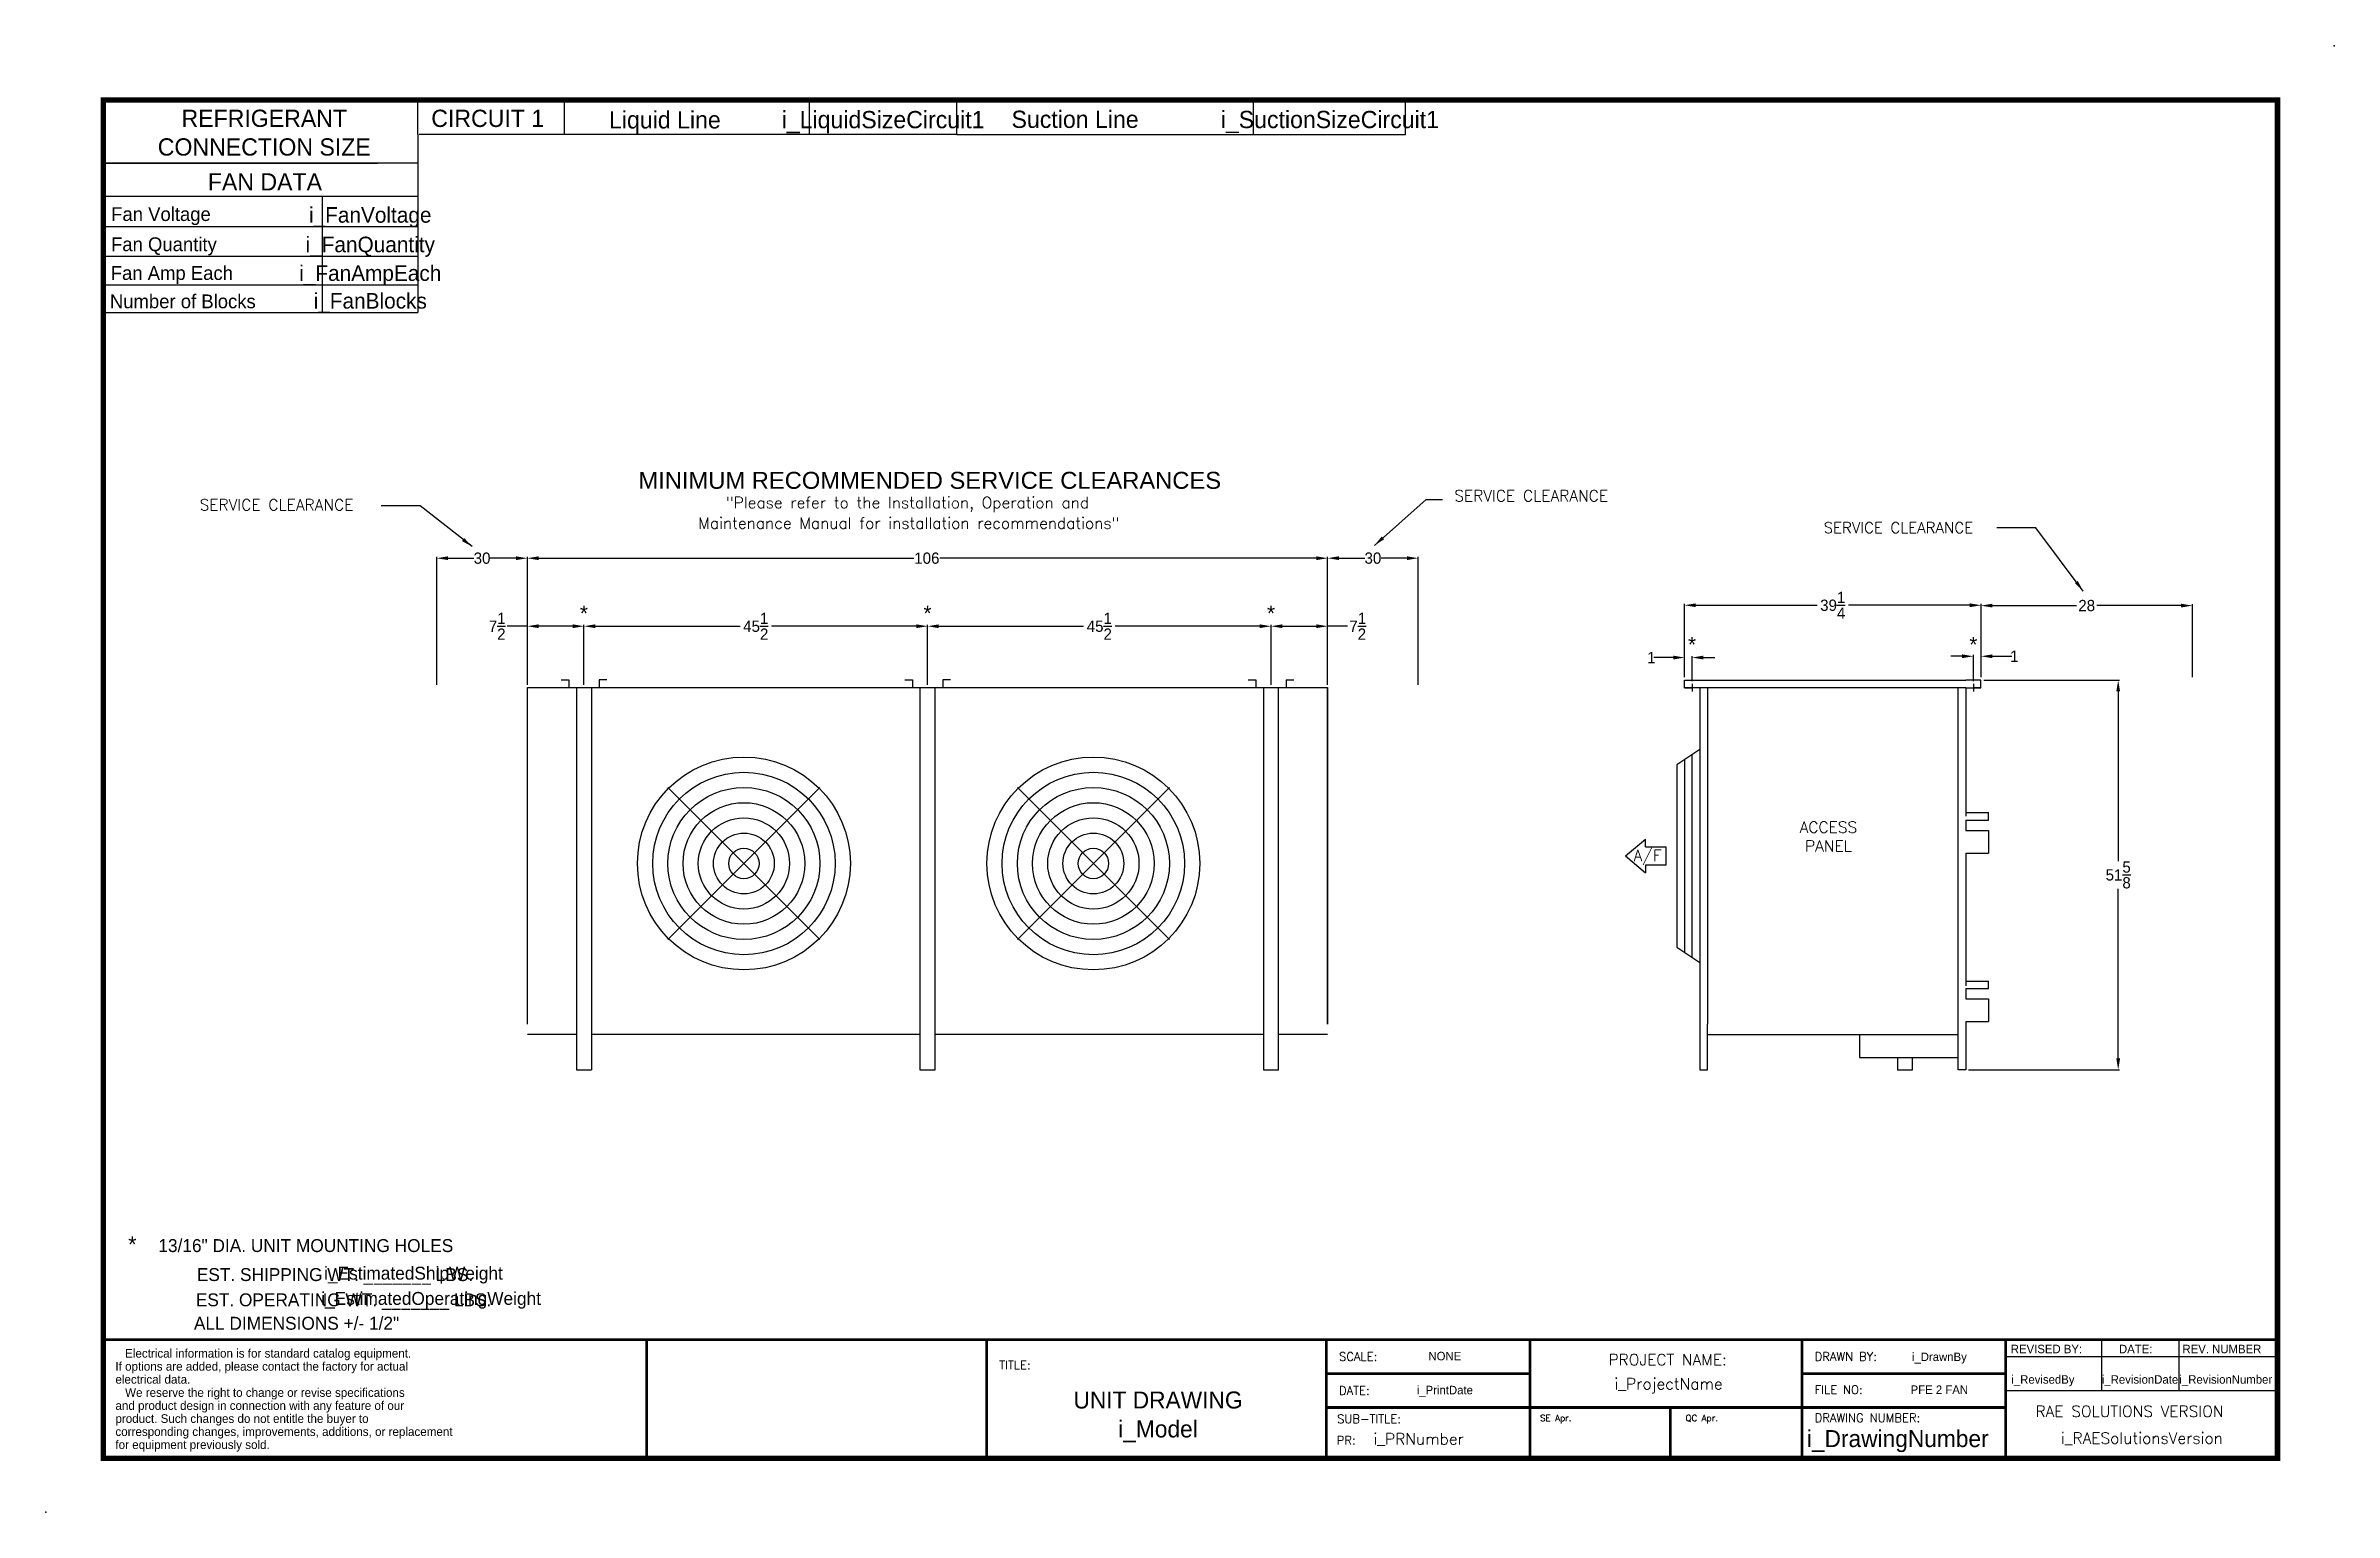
# Model space of a CAD drawing. Extents: x -8 to 296, y -7 to 187.
import ezdxf
from ezdxf.enums import TextEntityAlignment as Align

# ---------------------------------------------------------------- set-up
doc = ezdxf.new("R2010")
doc.units = 0
doc.header["$MEASUREMENT"] = 0
doc.layers.get('0').update_dxf_attribs({"linetype": 'CONTINUOUS'})
doc.layers.get('Defpoints').update_dxf_attribs({"linetype": 'CONTINUOUS'})
for name, color, linetype in [('0 Unit', 7, 'CONTINUOUS'), ('C1EFD', 7, 'CONTINUOUS'), ('C1RC', 7, 'CONTINUOUS')]:
    doc.layers.add(name, color=color, linetype=linetype)
doc.styles.add('dimentions', font='arial.ttf')
doc.styles.add('SIMPLEX', font='SIMPLEX')
doc.dimstyles.get("Standard").update_dxf_attribs({"dimtxt": 1.494, "dimasz": 1.494, "dimexe": 0.18, "dimexo": 0.375, "dimgap": 0.09, "dimtad": 0, "dimtih": 1, "dimtoh": 1, "dimdec": 3, "dimzin": 0, "dimdsep": 46, "dimlunit": 5, "dimtxsty": 'STANDARD', "dimcen": 0.09, "dimadec": 0, "dimazin": 0, "dimtfac": 1, "dimtdec": 3, "dimtofl": 0, "dimtmove": 0, "dimatfit": 3, "dimfxl": 1, "dimtolj": 1, "dimtzin": 0, "dimarcsym": 0})

# ---------------------------------------------------------------- blocks, each defined once
blk = doc.blocks.new('*D16')
at = {"layer": '0 Unit', "color": 0, "lineweight": -2}
for p, q in [((56.18, 102.51), (56.18, 119.46)), ((57.67, 119.28), (107.39, 119.28)), ((160.69, 119.28), (110.81, 119.28)), ((162.18, 102.51), (162.18, 119.46))]:
    blk.add_line(p, q, dxfattribs=at)
at = {"layer": '0 Unit', "color": 0}
for points in [[(57.67, 119.53), (57.67, 119.03), (56.18, 119.28)], [(160.69, 119.53), (160.69, 119.03), (162.18, 119.28)]]:
    blk.add_solid(points, dxfattribs=at)
at = {"layer": 'Defpoints', "color": 0}
for p in [(162.18, 119.28), (56.18, 102.13), (162.18, 102.13)]:
    blk.add_point(p, dxfattribs=at)
at = {"layer": '0 Unit', "color": 0, "insert": (109.1, 119.28), "char_height": 1.494, "attachment_point": 5}
blk.add_mtext('\\A1;106', dxfattribs=at)
blk = doc.blocks.new('*D19')
at = {"layer": '0 Unit', "color": 0, "lineweight": -2}
for p, q in [((56.18, 110.27), (53.51, 110.27)), ((56.18, 102.51), (56.18, 110.45)), ((62.18, 110.27), (57.67, 110.27)), ((63.67, 102.51), (63.67, 110.45))]:
    blk.add_line(p, q, dxfattribs=at)
at = {"layer": '0 Unit', "color": 0}
for points in [[(57.67, 110.52), (57.67, 110.02), (56.18, 110.27)], [(62.18, 110.52), (62.18, 110.02), (63.67, 110.27)]]:
    blk.add_solid(points, dxfattribs=at)
at = {"layer": 'Defpoints', "color": 0}
for p in [(63.67, 110.27), (56.18, 102.13), (63.67, 102.13)]:
    blk.add_point(p, dxfattribs=at)
at = {"layer": '0 Unit', "color": 0, "insert": (52.18, 110.27), "char_height": 1.494, "attachment_point": 5}
blk.add_mtext('\\A1;7{\\H1x;\\S1/2;}', dxfattribs=at)
blk = doc.blocks.new('*D20')
at = {"layer": '0 Unit', "color": 0, "lineweight": -2}
for p, q in [((63.67, 102.51), (63.67, 110.45)), ((65.17, 110.27), (84.35, 110.27)), ((107.69, 110.27), (88.51, 110.27)), ((109.19, 102.51), (109.19, 110.45))]:
    blk.add_line(p, q, dxfattribs=at)
at = {"layer": '0 Unit', "color": 0}
for points in [[(65.17, 110.52), (65.17, 110.02), (63.67, 110.27)], [(107.69, 110.52), (107.69, 110.02), (109.19, 110.27)]]:
    blk.add_solid(points, dxfattribs=at)
at = {"layer": 'Defpoints', "color": 0}
for p in [(109.19, 110.27), (63.67, 102.13), (109.19, 102.13)]:
    blk.add_point(p, dxfattribs=at)
at = {"layer": '0 Unit', "color": 0, "insert": (86.43, 110.27), "char_height": 1.494, "attachment_point": 5}
blk.add_mtext('\\A1;45{\\H1x;\\S1/2;}', dxfattribs=at)
blk = doc.blocks.new('*D17')
at = {"layer": '0 Unit', "color": 0, "lineweight": -2}
for p, q in [((109.19, 102.51), (109.19, 110.45)), ((110.68, 110.27), (129.86, 110.27)), ((153.19, 110.27), (134.02, 110.27)), ((154.69, 102.51), (154.69, 110.45))]:
    blk.add_line(p, q, dxfattribs=at)
at = {"layer": '0 Unit', "color": 0}
for points in [[(110.68, 110.52), (110.68, 110.02), (109.19, 110.27)], [(153.19, 110.52), (153.19, 110.02), (154.69, 110.27)]]:
    blk.add_solid(points, dxfattribs=at)
at = {"layer": 'Defpoints', "color": 0}
for p in [(154.69, 110.27), (109.19, 102.13), (154.69, 102.13)]:
    blk.add_point(p, dxfattribs=at)
at = {"layer": '0 Unit', "color": 0, "insert": (131.94, 110.27), "char_height": 1.494, "attachment_point": 5}
blk.add_mtext('\\A1;45{\\H1x;\\S1/2;}', dxfattribs=at)
blk = doc.blocks.new('*D18')
at = {"layer": '0 Unit', "color": 0, "lineweight": -2}
for p, q in [((154.69, 102.51), (154.69, 110.45)), ((156.18, 110.27), (160.69, 110.27)), ((162.18, 102.51), (162.18, 110.45)), ((164.83, 110.27), (162.18, 110.27))]:
    blk.add_line(p, q, dxfattribs=at)
at = {"layer": '0 Unit', "color": 0}
for points in [[(156.18, 110.52), (156.18, 110.02), (154.69, 110.27)], [(160.69, 110.52), (160.69, 110.02), (162.18, 110.27)]]:
    blk.add_solid(points, dxfattribs=at)
at = {"layer": 'Defpoints', "color": 0}
for p in [(162.18, 110.27), (154.69, 102.13), (162.18, 102.13)]:
    blk.add_point(p, dxfattribs=at)
at = {"layer": '0 Unit', "color": 0, "insert": (166.17, 110.27), "char_height": 1.494, "attachment_point": 5}
blk.add_mtext('\\A1;7{\\H1x;\\S1/2;}', dxfattribs=at)
blk = doc.blocks.new('*D21')
at = {"color": 0, "lineweight": -2}
for p, q in [((249.1, 103.13), (267.08, 103.13)), ((266.9, 101.64), (266.9, 79.15)), ((266.9, 53), (266.9, 75.49)), ((247.09, 51.51), (267.08, 51.51))]:
    blk.add_line(p, q, dxfattribs=at)
at = {"color": 0}
for points in [[(266.65, 101.64), (267.15, 101.64), (266.9, 103.13)], [(266.65, 53), (267.15, 53), (266.9, 51.51)]]:
    blk.add_solid(points, dxfattribs=at)
at = {"layer": 'Defpoints', "color": 0}
for p in [(248.73, 103.13), (266.9, 103.13), (246.71, 51.51)]:
    blk.add_point(p, dxfattribs=at)
at = {"color": 0, "insert": (266.9, 77.32), "char_height": 1.494, "attachment_point": 5}
blk.add_mtext('\\A1;51{\\H1x;\\S5/8;}', dxfattribs=at)
blk = doc.blocks.new('*D22')
at = {"color": 0, "lineweight": -2}
for p, q in [((209.46, 103.51), (209.46, 113.23)), ((210.95, 113.05), (227.01, 113.05)), ((247.23, 113.05), (231.17, 113.05)), ((248.73, 103.51), (248.73, 113.23))]:
    blk.add_line(p, q, dxfattribs=at)
at = {"color": 0}
for points in [[(210.95, 113.3), (210.95, 112.8), (209.46, 113.05)], [(247.23, 113.3), (247.23, 112.8), (248.73, 113.05)]]:
    blk.add_solid(points, dxfattribs=at)
at = {"layer": 'Defpoints', "color": 0}
for p in [(248.73, 113.05), (209.46, 103.13), (248.73, 103.13)]:
    blk.add_point(p, dxfattribs=at)
at = {"color": 0, "insert": (229.09, 113.05), "char_height": 1.494, "attachment_point": 5}
blk.add_mtext('\\A1;39{\\H1x;\\S1/4;}', dxfattribs=at)
blk = doc.blocks.new('*D23')
at = {"color": 0, "lineweight": -2}
for p, q in [((248.73, 103.51), (248.73, 113.18)), ((250.22, 113), (261.39, 113)), ((275.23, 113), (264.06, 113)), ((276.73, 103.51), (276.73, 113.18))]:
    blk.add_line(p, q, dxfattribs=at)
at = {"color": 0}
for points in [[(250.22, 113.25), (250.22, 112.75), (248.73, 113)], [(275.23, 113.25), (275.23, 112.75), (276.73, 113)]]:
    blk.add_solid(points, dxfattribs=at)
at = {"layer": 'Defpoints', "color": 0}
for p in [(276.73, 113), (248.73, 103.13), (276.73, 103.13)]:
    blk.add_point(p, dxfattribs=at)
at = {"color": 0, "insert": (262.73, 113), "char_height": 1.494, "attachment_point": 5}
blk.add_mtext('\\A1;28', dxfattribs=at)
blk = doc.blocks.new('*D24')
at = {"color": 0, "lineweight": -2}
for p, q in [((207.96, 106.12), (205.39, 106.12)), ((209.46, 103.51), (209.46, 106.3)), ((210.46, 102.99), (210.46, 106.3)), ((211.95, 106.12), (213.45, 106.12))]:
    blk.add_line(p, q, dxfattribs=at)
at = {"color": 0}
for points in [[(207.96, 106.37), (207.96, 105.87), (209.46, 106.12)], [(211.95, 106.37), (211.95, 105.87), (210.46, 106.12)]]:
    blk.add_solid(points, dxfattribs=at)
at = {"layer": 'Defpoints', "color": 0}
for p in [(209.46, 106.12), (209.46, 103.13), (210.46, 102.62)]:
    blk.add_point(p, dxfattribs=at)
at = {"color": 0, "insert": (205.05, 106.12), "char_height": 1.494, "attachment_point": 5}
blk.add_mtext('\\A1;1', dxfattribs=at)
blk = doc.blocks.new('*D25')
at = {"color": 0, "lineweight": -2}
for p, q in [((246.23, 106.29), (244.73, 106.29)), ((247.72, 102.99), (247.72, 106.47)), ((248.73, 103.51), (248.73, 106.47)), ((250.22, 106.29), (252.79, 106.29))]:
    blk.add_line(p, q, dxfattribs=at)
at = {"color": 0}
for points in [[(246.23, 106.54), (246.23, 106.04), (247.72, 106.29)], [(250.22, 106.54), (250.22, 106.04), (248.73, 106.29)]]:
    blk.add_solid(points, dxfattribs=at)
at = {"layer": 'Defpoints', "color": 0}
for p in [(247.72, 106.29), (248.73, 103.13), (247.72, 102.62)]:
    blk.add_point(p, dxfattribs=at)
at = {"color": 0, "insert": (253.13, 106.29), "char_height": 1.494, "attachment_point": 5}
blk.add_mtext('\\A1;1', dxfattribs=at)

msp = doc.modelspace()

# ---------------------------------------------------------------- linework, layer by layer
at = {"color": 0}
for p, q in [((209.4576, 102.1198), (209.4576, 103.134)), ((209.4576, 103.134), (210.4647, 103.134)), ((209.4576, 103.134), (212.4788, 103.134)), ((210.4647, 103.134), (246.7189, 103.134)), ((248.726, 103.134), (246.7189, 103.134)), ((248.726, 102.1198), (248.726, 103.134)), ((210.4647, 102.1198), (209.4576, 102.1198)), ((209.4576, 102.1198), (210.4576, 102.1198)), ((210.4576, 102.6198), (210.4576, 101.6198)), ((210.4576, 102.6198), (210.4576, 101.6198)), ((246.7189, 102.1198), (210.4647, 102.1198)), ((211.4718, 102.1198), (211.4718, 51.509)), ((212.4788, 102.1198), (212.4788, 57.5443)), ((245.7048, 57.5443), (245.7048, 102.1198)), ((246.7118, 102.1198), (246.7118, 89.7702)), ((246.7189, 102.1198), (248.726, 102.1198)), ((247.7224, 102.6198), (247.7224, 101.6198)), ((247.7224, 102.6198), (247.7224, 101.6198)), ((248.726, 102.1198), (247.726, 102.1198)), ((211.4718, 96.8197), (211.4718, 96.8197)), ((211.4718, 96.8197), (211.4718, 96.8197)), ((211.4699, 93.9309), (208.4488, 91.9168)), ((208.4488, 91.9168), (208.4488, 67.7473)), ((209.4558, 92.5882), (209.4558, 67.076)), ((210.4629, 66.4046), (210.4629, 93.2595)), ((246.7118, 89.7702), (246.7118, 85.1201)), ((246.7118, 85.5722), (249.7048, 85.5722)), ((249.7048, 84.5722), (249.7048, 85.5722)), ((201.6431, 79.8321), (204.303, 82.0486)), ((204.303, 81.0511), (204.303, 82.0486)), ((246.7118, 84.5722), (246.7118, 83.2042)), ((246.7118, 84.5722), (249.7048, 84.5722)), ((246.7118, 83.2042), (249.7048, 83.2042)), ((249.7048, 83.2042), (249.7048, 80.2042)), ((201.6431, 79.8321), (204.303, 77.6155)), ((204.303, 81.0511), (206.963, 81.0511)), ((206.963, 81.0511), (206.963, 78.613)), ((246.7118, 80.2042), (246.7118, 62.6113)), ((246.7118, 80.2042), (249.7048, 80.2042)), ((204.303, 78.613), (204.303, 77.6155)), ((206.963, 78.613), (204.303, 78.613)), ((208.4488, 67.7473), (211.4699, 65.7332)), ((246.7118, 63.252), (249.7048, 63.252)), ((246.7118, 62.252), (246.7118, 60.884)), ((246.7118, 62.252), (249.7048, 62.252)), ((246.7118, 60.884), (249.7048, 60.884)), ((249.7048, 62.252), (249.7048, 63.252)), ((249.7048, 60.884), (249.7048, 57.884)), ((246.7118, 57.884), (246.7118, 51.509)), ((246.7118, 57.884), (249.7048, 57.884)), ((212.4788, 51.509), (212.4788, 57.5443)), ((212.4788, 56.1693), (245.7048, 56.1693)), ((232.62, 56.1693), (232.62, 53.141)), ((245.7048, 53.516), (245.7048, 57.5443)), ((232.62, 53.141), (245.7048, 53.141)), ((237.6554, 53.141), (237.6554, 51.509)), ((239.6695, 51.509), (239.6695, 53.141)), ((245.7048, 51.509), (245.7048, 53.516)), ((211.4718, 51.509), (212.4788, 51.509)), ((237.6554, 51.509), (239.6695, 51.509)), ((246.7118, 51.509), (245.7048, 51.509)), ((247.9777, 51.509), (257.0413, 51.509)), ((72, 0), (72, 15.75)), ((117, 0), (117, 15.75)), ((162, 15.75), (252, 15.75)), ((162, 0), (162, 15.75)), ((189, 15.75), (189, 0)), ((225, 15.75), (225, 6.75)), ((252, 15.75), (252, 0)), ((252, 15.75), (288, 15.75)), ((252, 15.75), (252, 13.5)), ((264.7023, 15.75), (264.7023, 9)), ((274.9321, 15.75), (274.9321, 9)), ((252, 13.5), (288, 13.5)), ((189, 11.25), (162, 11.25)), ((225, 11.25), (252, 11.25)), ((225, 6.75), (225, 11.25)), ((252, 6.75), (162, 6.75)), ((207.5625, 6.75), (207.5625, 0)), ((225, 6.75), (225, 0)), ((252, 9), (288, 9))]:
    msp.add_line(p, q, dxfattribs=at)
for points, const_width in [([(0, 0), (288, 0), (288, 180), (0, 180), (0, 0)], 0.72), ([(72.4256, 15.75), (0, 15.75)], 0.36), ([(288, 15.75), (72, 15.75), (72, 0)], 0.36), ([(117, 15.75), (117, 0)], 0.36), ([(162, 15.75), (162, 0)], 0.36), ([(189, 15.75), (189, 0)], 0.36), ([(225, 15.75), (225, 0)], 0.36), ([(252, 0), (252, 15.75), (288, 15.75)], 0.36), ([(189, 11.25), (162, 11.25)], 0.36), ([(252, 11.25), (225, 11.25), (225, 0)], 0.36), ([(252, 6.75), (162, 6.75)], 0.36), ([(207.5625, 6.75), (207.5625, 0)], 0.36)]:
    msp.add_lwpolyline(points, dxfattribs=dict(at, const_width=const_width))
for p in [(295.5162, 187.1849), (252, 0), (-7.6122, -7.1306)]:
    msp.add_point(p, dxfattribs=at)
at = {"layer": '0 Unit', "color": 0}
for p, q in [((44.18, 102.509), (44.18, 119.4623)), ((45.674, 119.2823), (49.094, 119.2823)), ((54.686, 119.2823), (51.266, 119.2823)), ((56.18, 102.509), (56.18, 119.4623)), ((162.18, 102.509), (162.18, 119.4668)), ((163.674, 119.2868), (167.094, 119.2868)), ((172.686, 119.2868), (169.266, 119.2868)), ((174.18, 102.509), (174.18, 119.4668)), ((60.6528, 103.1481), (61.6598, 103.1481)), ((61.6598, 103.1481), (61.6598, 102.134)), ((66.6951, 103.1481), (65.6881, 103.1481)), ((65.6881, 103.1481), (65.6881, 102.134)), ((106.1676, 103.1481), (107.1746, 103.1481)), ((107.1746, 103.1481), (107.1746, 102.134)), ((107.1746, 103.1481), (107.1746, 102.134)), ((112.2099, 103.1481), (111.2029, 103.1481)), ((111.2029, 103.1481), (111.2029, 102.134)), ((112.2099, 103.1481), (111.2029, 103.1481)), ((111.2029, 103.1481), (111.2029, 102.134)), ((151.6648, 103.1481), (152.6719, 103.1481)), ((152.6719, 103.1481), (152.6719, 102.134)), ((156.7001, 103.1481), (156.7001, 102.134)), ((156.7001, 103.1481), (157.7072, 103.1481)), ((56.18, 57.5443), (56.18, 102.134)), ((56.18, 102.134), (152.1428, 102.134)), ((61.6598, 102.134), (65.6881, 102.134)), ((62.6669, 102.134), (62.6669, 51.5019)), ((64.681, 102.134), (64.681, 51.5019)), ((107.1746, 102.134), (111.2029, 102.134)), ((108.1817, 102.134), (108.1817, 51.5019)), ((108.1817, 102.134), (108.1817, 51.5019)), ((110.1958, 51.5019), (110.1958, 102.134)), ((110.1958, 51.5019), (110.1958, 102.134)), ((152.1428, 102.134), (156.171, 102.134)), ((152.6719, 102.134), (156.7001, 102.134)), ((153.6789, 102.134), (153.6789, 51.5019)), ((153.6789, 102.134), (162.18, 102.134)), ((155.693, 51.5019), (155.693, 102.134)), ((162.18, 102.134), (162.18, 57.5443)), ((162.18, 57.5443), (162.18, 102.134)), ((162.18, 102.134), (162.18, 100.634)), ((162.18, 102.134), (162.18, 83.384)), ((162.18, 102.134), (162.18, 80.384)), ((162.18, 102.134), (162.18, 59.384)), ((94.9342, 68.7631), (74.793, 88.9043)), ((74.793, 68.7631), (94.9342, 88.9043)), ((141.2237, 68.7631), (121.0825, 88.9043)), ((121.0825, 68.7631), (141.2237, 88.9043)), ((62.6669, 56.1693), (56.18, 56.1693)), ((108.1817, 56.1693), (64.681, 56.1693)), ((153.6789, 56.1693), (110.1958, 56.1693)), ((162.18, 56.1693), (155.693, 56.1693)), ((62.6669, 51.5019), (64.681, 51.5019)), ((108.1817, 51.5019), (110.1958, 51.5019)), ((153.6789, 51.5019), (155.693, 51.5019))]:
    msp.add_line(p, q, dxfattribs=at)
for centre, radius in [((84.8636, 78.8337), 14.0989), ((131.1531, 78.8337), 14.0989), ((84.8636, 78.8337), 12.0847), ((84.8636, 78.8337), 10.0706), ((131.1531, 78.8337), 12.0847), ((131.1531, 78.8337), 10.0706), ((84.8636, 78.8337), 8.0565), ((84.8636, 78.8337), 6.0424), ((131.1531, 78.8337), 8.0565), ((131.1531, 78.8337), 6.0424), ((84.8636, 78.8337), 4.0282), ((131.1531, 78.8337), 4.0282), ((84.8636, 78.8337), 2.0141), ((131.1531, 78.8337), 2.0141)]:
    msp.add_circle(centre, radius, dxfattribs=at)
for points in [[(45.674, 119.5313), (45.674, 119.0333), (44.18, 119.2823)], [(54.686, 119.5313), (54.686, 119.0333), (56.18, 119.2823)], [(163.674, 119.5358), (163.674, 119.0378), (162.18, 119.2868)], [(172.686, 119.5358), (172.686, 119.0378), (174.18, 119.2868)]]:
    msp.add_solid(points, dxfattribs=at)
at = {"layer": 'C1EFD', "color": 0}
for p, q in [((41.6796, 171.6191), (0, 171.6191)), ((0, 171.6191), (0, 151.8535)), ((41.6796, 171.6191), (41.6796, 151.8535)), ((41.6796, 167.2296), (0.2904, 167.2296)), ((29.0014, 167.2296), (29.0014, 151.8535)), ((0.2787, 163.2336), (41.6796, 163.2336)), ((0.1857, 159.3233), (41.6796, 159.3233)), ((-0.0065, 155.5185), (41.6796, 155.5185)), ((0, 151.8535), (41.6796, 151.8535))]:
    msp.add_line(p, q, dxfattribs=at)
at = {"layer": 'C1RC', "color": 0}
for p, q in [((0, 171.6191), (0, 180)), ((0, 180), (41.6796, 179.9921)), ((41.6796, 175.431), (41.6796, 180.0146)), ((61.084, 175.4241), (61.084, 180.0077)), ((93.538, 175.4241), (93.538, 180.0077)), ((113.0649, 175.4241), (113.0649, 180.0077)), ((152.3413, 175.4241), (152.3413, 180.0077)), ((172.4805, 175.4241), (172.4805, 179.8619)), ((41.6796, 175.431), (41.6796, 171.6191)), ((113.0649, 175.4241), (41.8264, 175.4241)), ((113.0649, 175.4241), (172.4805, 175.4241)), ((0, 171.6191), (36.3518, 171.6122))]:
    msp.add_line(p, q, dxfattribs=at)

# ---------------------------------------------------------------- texts
at = {"color": 0, "lineweight": 30}
for s, height, style, p in [('MINIMUM RECOMMENDED SERVICE CLEARANCES', 2.25, 'dimentions', (70.8889, 128.4766)), ('SE Apr.', 0.84375, 'SIMPLEX', (190.3218, 4.9315)), ('QC Apr.', 0.84375, 'SIMPLEX', (209.5924, 4.9315))]:
    msp.add_text(s, height=height, dxfattribs=dict(at, style=style)).set_placement(p)
at = {"color": 0, "style": 'SIMPLEX'}
for s, p in [('"Please refer to the Installation, Operation and', (106.5309, 125.9031)), ('Maintenance Manual for installation recommendations"', (106.7091, 123.1951)), ('PROJECT NAME:', (207.226, 12.3376)), ('i_ProjectName', (207.3396, 9.1398)), ('i_RAESolutionsVersion', (270.0371, 1.9468))]:
    msp.add_text(s, height=1.494, dxfattribs=at).set_placement(p, align=Align.CENTER)
at = {"color": 0}
for s, height, p in [('*', 2.046, (63.67, 110.9618)), ('*', 2.046, (109.1848, 110.9618)), ('*', 2.046, (154.682, 110.9618)), ('*', 2.046, (210.4537, 106.8179)), ('*', 2.046, (247.7185, 106.8179)), ('*', 2.1045, (3.8524, 27.3182)), ('EST. SHIPPING WT. _______ LBS.', 1.71, (30.6972, 23.5051)), ('i_EstimatedShipWeight', 1.711962, (41.0907, 23.6919)), ('EST. OPERATING WT. _______ LBS.', 1.71, (31.8327, 20.1602)), ('i_EstimatedOperatingWeight', 1.71, (43.4305, 20.347)), ('ALL DIMENSIONS +/- 1/2"', 1.71, (25.6061, 17.0569)), ('NONE', 1.125, (177.7082, 12.9969)), ('i_DrawnBy', 1.125, (243.2112, 12.9004)), ('i_PrintDate', 1.125, (177.7082, 8.4969)), ('PFE 2 FAN', 1.125, (243.2112, 8.5478)), ('i_RevisedBy', 1.125, (256.93, 9.9025)), ('i_RevisionDate', 1.125, (269.7913, 9.9025)), ('i_RevisionNumber', 1.125, (281.1521, 9.9025)), ('UNIT DRAWING', 2.25, (139.7126, 6.618)), ('i_Model', 2.25, (139.7126, 2.7832)), ('i_DrawingNumber', 2.25, (237.7017, 1.5054))]:
    msp.add_text(s, height=height, dxfattribs=at).set_placement(p, align=Align.CENTER)
at = {"color": 0, "style": 'SIMPLEX'}
for s, height, p in [('A/F', 1.494, (202.7016, 79.1608)), ('TITLE:', 1.125, (118.6875, 11.8125)), ('SCALE:', 1.125, (163.6875, 12.9375)), ('DRAWN BY:', 1.125, (226.6875, 12.9375)), ('DATE:', 1.125, (163.6875, 8.4375)), ('FILE NO:', 1.125, (226.6875, 8.5463)), ('RAE SOLUTIONS VERSION', 1.494, (255.9441, 5.4967)), ('SUB-TITLE:', 1.125, (163.4437, 4.6799)), ('i_PRNumber', 1.494, (168.247, 1.8349)), ('DRAWING NUMBER:', 1.125, (226.6875, 4.8165))]:
    msp.add_text(s, height=height, dxfattribs=at).set_placement(p)
at = {"color": 0}
for s, height, p in [('13/16" DIA. UNIT MOUNTING HOLES', 1.71, (7.3031, 27.3478)), ('REVISED BY:', 1.125, (252.6753, 13.9364)), ('DATE:', 1.125, (267.0014, 13.9364)), ('REV. NUMBER', 1.125, (275.4143, 13.9364))]:
    msp.add_text(s, height=height, dxfattribs=at).set_placement(p)
at = {"color": 0, "lineweight": 25}
for s, p in [('If options are added, please contact the factory for actual', (1.6135, 11.6306)), ('   Electrical information is for standard catalog equipment.', (1.6135, 13.3569)), ('electrical data.', (1.6135, 9.9043)), ('   We reserve the right to change or revise specifications', (1.6135, 8.1562)), ('and product design in connection with any feature of our', (1.6135, 6.4299)), ('corresponding changes, improvements, additions, or replacement ', (1.6135, 2.9774)), ('product. Such changes do not entitle the buyer to', (1.6135, 4.7036)), ('for equipment previously sold.', (1.6135, 1.2511))]:
    msp.add_text(s, height=1.150859, dxfattribs=at).set_placement(p)
at = {"color": 0, "style": 'SIMPLEX'}
msp.add_text('PR:', height=1.125, dxfattribs=at).set_placement((165.8914, 1.8349), align=Align.RIGHT)
at = {"color": 0, "insert": (227.8883, 124.0518), "char_height": 1.4525, "width": 34.6701, "attachment_point": 1, "style": 'SIMPLEX'}
msp.add_mtext('SERVICE CLEARANCE', dxfattribs=at)
at = {"color": 0, "insert": (228.5208, 82.3968), "char_height": 1.494, "attachment_point": 5, "style": 'SIMPLEX'}
msp.add_mtext('ACCESS\\PPANEL', dxfattribs=at)
at = {"layer": '0 Unit', "color": 0, "char_height": 1.494, "width": 34.6701, "attachment_point": 1, "style": 'SIMPLEX'}
for insert in [(178.9651, 128.3043), (12.776, 127.1068)]:
    msp.add_mtext('SERVICE CLEARANCE', dxfattribs=dict(at, insert=insert))
at = {"layer": '0 Unit', "color": 0, "char_height": 1.494, "attachment_point": 5}
for insert in [(50.18, 119.2823), (168.18, 119.2868)]:
    msp.add_mtext('30', dxfattribs=dict(at, insert=insert))
at = {"layer": 'C1EFD', "color": 0}
for s, height, p in [('FAN DATA', 2.28798, (21.4162, 168.0068)), ('i_FanVoltage', 2.059179, (35.3684, 163.7385)), ('i_FanQuantity', 2.059179, (35.3684, 159.8281)), ('i_FanAmpEach', 2.059179, (35.3684, 156.0234)), ('i_FanBlocks', 2.059179, (35.3684, 152.3584))]:
    msp.add_text(s, height=height, dxfattribs=at).set_placement(p, align=Align.CENTER)
for s, p in [('Fan Voltage', (1.0496, 163.9638)), ('Fan Quantity', (1.031, 159.9669)), ('Fan Amp Each', (0.9926, 156.1553)), ('Number of Blocks', (0.8839, 152.4034))]:
    msp.add_text(s, height=1.830382, dxfattribs=at).set_placement(p)
at = {"layer": 'C1RC', "color": 0}
for s, height, p in [('REFRIGERANT', 2.287977, (21.3315, 176.4305)), ('CIRCUIT 1', 2.28798, (50.9307, 176.4251)), ('i_LiquidSizeCircuit1', 2.287977, (103.2998, 176.2537)), ('i_SuctionSizeCircuit1', 2.287977, (162.4803, 176.2705)), ('CONNECTION SIZE', 2.287977, (21.3315, 172.6319))]:
    msp.add_text(s, height=height, dxfattribs=at).set_placement(p, align=Align.CENTER)
msp.add_text('Liquid Line', height=2.287977, dxfattribs=at).set_placement((66.9964, 175.5426), align=Align.BOTTOM_LEFT)
msp.add_text('Suction Line', height=2.287977, dxfattribs=at).set_placement((120.3146, 176.2961))

# ---------------------------------------------------------------- dimensions: what is measured, and where the dimension line sits
at = {"color": 0}
for base, p1, p2, picture, middle in [((248.726, 113.0479), (209.4576, 103.134), (248.726, 103.134), '*D22', (229.0918, 113.0479)), ((276.726, 113.0014), (248.726, 103.134), (276.726, 103.134), '*D23', (262.726, 113.0014))]:
    dim = msp.add_linear_dim(base=base, p1=p1, p2=p2, dimstyle='Standard', dxfattribs=at)
    dim.commit()
    dim.dimension.update_dxf_attribs({"geometry": picture, "text_midpoint": middle})
for base, p1, p2, picture, middle in [((209.4576, 106.1229), (210.4576, 102.6198), (209.4576, 103.134), '*D24', (205.0516, 106.1229)), ((247.7224, 106.2879), (248.726, 103.134), (247.7224, 102.6198), '*D25', (253.132, 106.2879))]:
    dim = msp.add_linear_dim(base=base, p1=p1, p2=p2, dimstyle='Standard', dxfattribs=at)
    dim.commit()
    dim.dimension.update_dxf_attribs({"geometry": picture, "text_midpoint": middle, "dimtype": 160})
dim = msp.add_linear_dim(base=(266.9013, 103.134), p1=(246.7118, 51.509), p2=(248.726, 103.134), angle=90, dimstyle='Standard', dxfattribs=at)
dim.commit()
dim.dimension.update_dxf_attribs({"geometry": '*D21', "text_midpoint": (266.9013, 77.3215)})
at = {"layer": '0 Unit', "color": 0}
for base, p2, picture, middle in [((162.18, 119.2799), (162.18, 102.134), '*D16', (109.1011, 119.2799)), ((63.674, 110.2668), (63.674, 102.134), '*D19', (52.1752, 110.2668))]:
    dim = msp.add_linear_dim(base=base, p1=(56.18, 102.134), p2=p2, dimstyle='Standard', dxfattribs=at)
    dim.commit()
    dim.dimension.update_dxf_attribs({"geometry": picture, "text_midpoint": middle, "dimtype": 160})
for base, p1, p2, picture, middle in [((109.1888, 110.2668), (63.674, 102.134), (109.1888, 102.134), '*D20', (86.4314, 110.2668)), ((154.686, 110.2668), (109.1888, 102.134), (154.686, 102.134), '*D17', (131.9374, 110.2668))]:
    dim = msp.add_linear_dim(base=base, p1=p1, p2=p2, dimstyle='Standard', override={"dimtmove": 1}, dxfattribs=at)
    dim.commit()
    dim.dimension.update_dxf_attribs({"geometry": picture, "text_midpoint": middle})
dim = msp.add_linear_dim(base=(162.18, 110.2668), p1=(154.686, 102.134), p2=(162.18, 102.134), dimstyle='Standard', override={"dimtmove": 1}, dxfattribs=at)
dim.commit()
dim.dimension.update_dxf_attribs({"geometry": '*D18', "text_midpoint": (166.1671, 109.9689), "dimtype": 160})

# ---------------------------------------------------------------- leaders
at = {"color": 0}
msp.add_leader([(262.2456, 114.9301), (256.0007, 123.3196), (250.8325, 123.3196)], dimstyle='Standard', override={"dimgap": 0.09, "dimtad": 0}, dxfattribs=at)
at = {"layer": '0 Unit', "color": 0}
for points in [[(48.8517, 120.827), (41.9607, 126.2048), (36.7925, 126.2048)], [(168.3899, 120.9831), (175.2179, 127.046), (177.4096, 127.046)]]:
    msp.add_leader(points, dimstyle='Standard', override={"dimgap": 0.09, "dimtad": 0}, dxfattribs=at)

doc.saveas('drawing.dxf')
